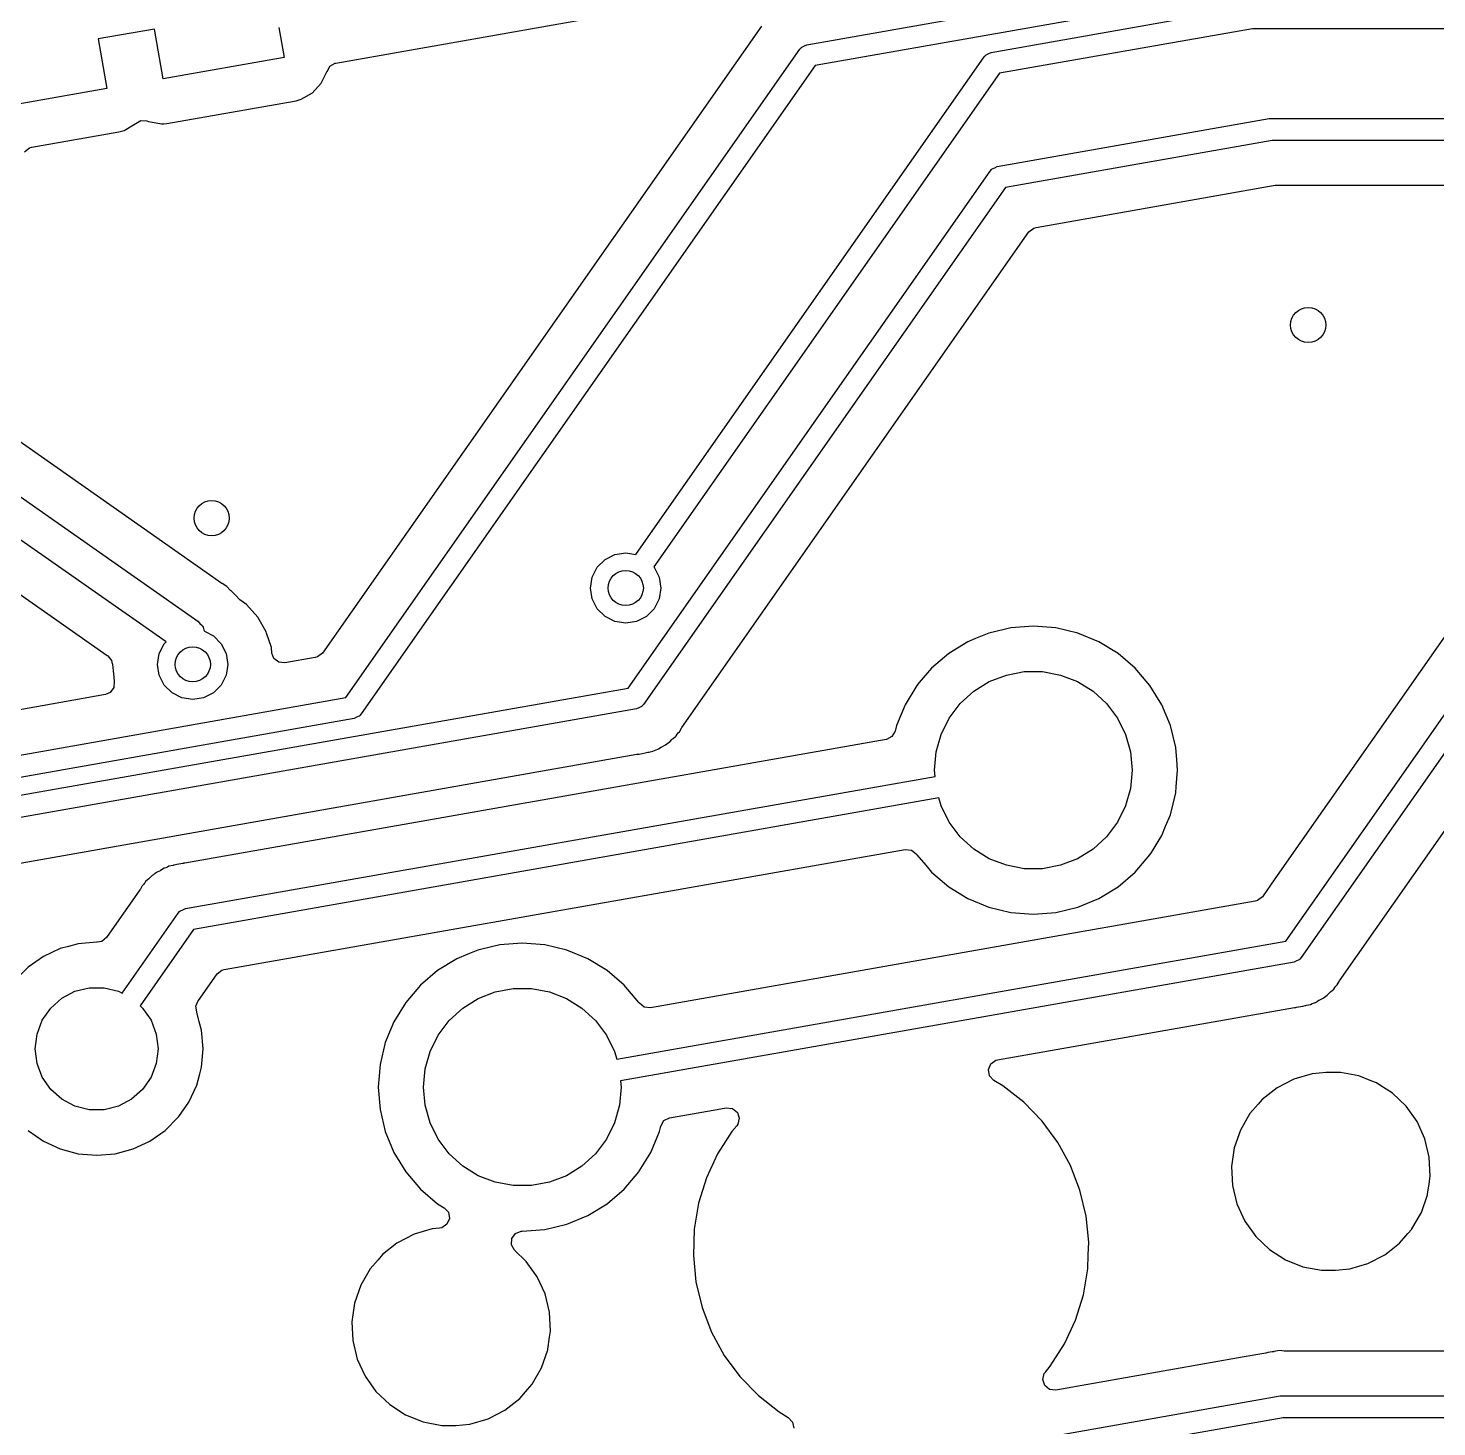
# Model space of a CAD drawing. Extents: x -140 to 29, y -83 to 10.
# Drawn here: x -58.95 to -42.93, y -21.74 to -5.83 of the extents above; entities that cross this region are included whole.
import ezdxf

# ---------------------------------------------------------------- set-up
doc = ezdxf.new("R2010")
doc.units = 0
doc.layers.add('BLACK', color=7, linetype='CONTINUOUS')

msp = doc.modelspace()

# ---------------------------------------------------------------- linework, layer by layer
at = {"layer": 'BLACK', "linetype": 'CONTINUOUS'}
for p, q in [((-50.0919, -6.02272), (-45.0965, -5.1419)), ((-55.4472, -6.22993), (-50.4467, -5.3482)), ((-45.0638, -5.39), (-49.9974, -6.25993)), ((-47.9949, -6.1099), (-45.0571, -5.5919)), ((-57.5112, -5.84398), (-58.1513, -5.95685)), ((-57.4116, -6.40876), (-57.5112, -5.84398)), ((-56.0955, -5.82789), (-56.0359, -6.16618)), ((-50.6079, -5.80937), (-55.6005, -12.9396)), ((-45.0245, -5.84), (-47.9004, -6.34711)), ((-6.98708, -5.84), (-45.0245, -5.84)), ((-58.1513, -5.95685), (-58.0518, -6.52163)), ((-55.3348, -13.4465), (-50.1725, -6.07412)), ((-50.1725, -6.07412), (-50.1573, -6.05784)), ((-50.1573, -6.05784), (-50.155, -6.054)), ((-50.155, -6.054), (-50.1525, -6.05278)), ((-50.1525, -6.05278), (-50.1482, -6.04818)), ((-50.1482, -6.04818), (-50.1196, -6.03645)), ((-50.1196, -6.03645), (-50.0919, -6.02272)), ((-56.0359, -6.16618), (-57.4116, -6.40876)), ((-55.5172, -6.26778), (-55.456, -6.2318)), ((-55.456, -6.2318), (-55.4472, -6.22993)), ((-52.0364, -11.8179), (-48.0755, -6.16131)), ((-48.0755, -6.16131), (-48.0603, -6.14503)), ((-48.0603, -6.14503), (-48.058, -6.14118)), ((-48.058, -6.14118), (-48.0555, -6.13997)), ((-48.0555, -6.13997), (-48.0512, -6.13536)), ((-48.0512, -6.13536), (-48.0226, -6.12364)), ((-48.0226, -6.12364), (-47.9949, -6.1099)), ((-55.615, -6.46084), (-55.5491, -6.33034)), ((-55.5491, -6.33034), (-55.5462, -6.3218)), ((-55.5491, -6.33034), (-55.5491, -6.33034)), ((-55.5491, -6.33034), (-55.5491, -6.33034)), ((-55.5462, -6.3218), (-55.5447, -6.32229)), ((-55.5447, -6.32229), (-55.5172, -6.26778)), ((-49.9974, -6.25993), (-55.1597, -13.6323)), ((-47.9004, -6.34711), (-51.8313, -11.9609)), ((-58.0518, -6.52163), (-59.2534, -6.73352)), ((-55.8411, -6.64158), (-55.7151, -6.56746)), ((-55.7151, -6.56746), (-55.615, -6.46084)), ((-57.3712, -6.91798), (-55.8997, -6.65851)), ((-55.8997, -6.65851), (-55.8411, -6.64158)), ((-57.7239, -6.91739), (-57.667, -6.88394)), ((-57.667, -6.88394), (-57.596, -6.88676)), ((-57.596, -6.88676), (-57.5795, -6.8937)), ((-47.9267, -7.40738), (-44.8332, -6.8619)), ((-44.8332, -6.8619), (-44.8161, -6.86136)), ((-44.8161, -6.86136), (-44.8115, -6.86)), ((-44.8115, -6.86), (-37.0582, -6.86)), ((-58.9063, -7.18866), (-57.9156, -7.01396)), ((-57.9156, -7.01396), (-57.857, -6.99703)), ((-57.857, -6.99703), (-57.731, -6.92292)), ((-57.731, -6.92292), (-57.7282, -6.91993)), ((-57.7282, -6.91993), (-57.7246, -6.91785)), ((-57.7246, -6.91785), (-57.724, -6.91729)), ((-57.724, -6.91729), (-57.7239, -6.91739)), ((-57.5795, -6.8937), (-57.5758, -6.89555)), ((-57.5758, -6.89555), (-57.432, -6.92209)), ((-57.432, -6.92209), (-57.4044, -6.92022)), ((-57.432, -6.92209), (-57.432, -6.92209)), ((-57.432, -6.92209), (-57.432, -6.92209)), ((-57.4044, -6.92022), (-57.3712, -6.91798)), ((-58.9876, -7.24048), (-58.9322, -7.19615)), ((-58.9322, -7.19615), (-58.9063, -7.18866)), ((-44.8005, -7.11), (-47.8323, -7.64459)), ((-37.0582, -7.11), (-44.8005, -7.11)), ((-52.1236, -13.3373), (-48.0074, -7.45878)), ((-48.0074, -7.45878), (-47.9921, -7.44251)), ((-47.9921, -7.44251), (-47.9898, -7.43866)), ((-47.9898, -7.43866), (-47.9874, -7.43744)), ((-47.9874, -7.43744), (-47.9831, -7.43284)), ((-47.9831, -7.43284), (-47.9544, -7.42111)), ((-47.9544, -7.42111), (-47.9267, -7.40738)), ((-47.8323, -7.64459), (-51.9485, -13.5231)), ((-47.4852, -8.09973), (-44.7669, -7.62041)), ((-44.7669, -7.62041), (-44.745, -7.6185)), ((-44.745, -7.6185), (-37.5035, -7.6185)), ((-51.5131, -13.7878), (-47.5665, -8.15154)), ((-47.5665, -8.15154), (-47.5111, -8.10721)), ((-47.5111, -8.10721), (-47.4852, -8.09973)), ((-63.0056, -8.38525), (-57.018, -12.5778)), ((-56.7454, -12.1479), (-61.7587, -8.63758)), ((-57.3791, -12.8133), (-63.1672, -8.76043)), ((-60.6673, -11.1316), (-58.0483, -12.9655)), ((-52.3862, -11.8762), (-52.2747, -11.8193)), ((-52.2747, -11.8193), (-52.1511, -11.7998)), ((-52.1511, -11.7998), (-52.0364, -11.8179)), ((-42.1414, -11.755), (-44.7682, -15.5064)), ((-52.5315, -12.0762), (-52.4747, -11.9646)), ((-52.4747, -11.9646), (-52.3862, -11.8762)), ((-51.8313, -11.9609), (-51.8275, -11.9646)), ((-51.8275, -11.9646), (-51.7707, -12.0762)), ((-44.6452, -16.2174), (-41.6875, -11.9933)), ((-56.7422, -12.15), (-56.7454, -12.1479)), ((-56.6888, -12.1828), (-56.7422, -12.15)), ((-52.5511, -12.1998), (-52.5315, -12.0762)), ((-51.7707, -12.0762), (-51.7511, -12.1998)), ((-56.6447, -12.2275), (-56.6888, -12.1828)), ((-56.642, -12.2301), (-56.6447, -12.2275)), ((-56.5953, -12.272), (-56.642, -12.2301)), ((-56.5896, -12.2804), (-56.5953, -12.272)), ((-56.5953, -12.272), (-56.5953, -12.272)), ((-56.5751, -12.298), (-56.5896, -12.2804)), ((-56.5679, -12.3053), (-56.5751, -12.298)), ((-56.5644, -12.3098), (-56.5679, -12.3053)), ((-56.5388, -12.3347), (-56.5644, -12.3098)), ((-56.4639, -12.3891), (-56.5388, -12.3347)), ((-52.5315, -12.3234), (-52.5511, -12.1998)), ((-52.4747, -12.4349), (-52.5315, -12.3234)), ((-51.7707, -12.3234), (-51.8275, -12.4349)), ((-51.7511, -12.1998), (-51.7707, -12.3234)), ((-41.52, -12.19), (-44.4701, -16.4032)), ((-56.3361, -12.5311), (-56.4639, -12.3891)), ((-56.4639, -12.3891), (-56.4639, -12.3891)), ((-52.3862, -12.5234), (-52.4747, -12.4349)), ((-51.8275, -12.4349), (-51.916, -12.5234)), ((-57.018, -12.5778), (-56.9955, -12.6027)), ((-56.9955, -12.6027), (-56.9703, -12.6249)), ((-56.9703, -12.6249), (-56.9659, -12.6354)), ((-56.9659, -12.6354), (-56.9583, -12.6438)), ((-56.9583, -12.6438), (-56.9488, -12.676)), ((-56.2406, -12.6964), (-56.3361, -12.5311)), ((-56.3361, -12.5311), (-56.3361, -12.5311)), ((-52.2747, -12.5802), (-52.3862, -12.5234)), ((-52.1511, -12.5998), (-52.2747, -12.5802)), ((-52.0275, -12.5802), (-52.1511, -12.5998)), ((-51.916, -12.5234), (-52.0275, -12.5802)), ((-47.7713, -12.6528), (-47.8484, -12.6713)), ((-47.515, -12.6326), (-47.7713, -12.6528)), ((-47.2587, -12.6528), (-47.515, -12.6326)), ((-47.0087, -12.7128), (-47.2587, -12.6528)), ((-57.3988, -12.8329), (-57.3791, -12.8133)), ((-56.9488, -12.676), (-56.9418, -12.6925)), ((-56.9418, -12.6925), (-56.84, -12.7444)), ((-56.84, -12.7444), (-56.7515, -12.8329)), ((-56.2353, -12.7128), (-56.2406, -12.6964)), ((-56.2406, -12.6964), (-56.2406, -12.6964)), ((-56.1816, -12.8781), (-56.2353, -12.7128)), ((-48.2589, -12.8112), (-48.4781, -12.9456)), ((-48.1725, -12.7754), (-48.2589, -12.8112)), ((-48.0214, -12.7128), (-48.1725, -12.7754)), ((-47.8484, -12.6713), (-48.0214, -12.7128)), ((-46.7711, -12.8112), (-47.0087, -12.7128)), ((-46.5519, -12.9456), (-46.7711, -12.8112)), ((-44.0348, -16.668), (-41.2929, -12.7522)), ((-58.0483, -12.9655), (-58.0424, -12.9696)), ((-58.0424, -12.9696), (-57.9981, -13.0251)), ((-57.4752, -13.068), (-57.4556, -12.9444)), ((-57.4556, -12.9444), (-57.3988, -12.8329)), ((-56.7515, -12.8329), (-56.6947, -12.9444)), ((-56.6947, -12.9444), (-56.6752, -13.068)), ((-56.1749, -12.9415), (-56.1816, -12.8781)), ((-56.1534, -12.9997), (-56.1749, -12.9415)), ((-55.6005, -12.9396), (-55.656, -12.9839)), ((-48.4781, -12.9456), (-48.6736, -13.1125)), ((-48.4781, -12.9456), (-48.4781, -12.9456)), ((-48.4781, -12.9456), (-48.4781, -12.9456)), ((-46.3564, -13.1125), (-46.5519, -12.9456)), ((-46.5519, -12.9456), (-46.5519, -12.9456)), ((-57.9981, -13.0251), (-57.9909, -13.0616)), ((-57.9909, -13.0616), (-57.9893, -13.0614)), ((-57.9893, -13.0614), (-57.9887, -13.068)), ((-57.9887, -13.068), (-57.9887, -13.068)), ((-57.9887, -13.068), (-57.9775, -13.1745)), ((-57.4556, -13.1916), (-57.4752, -13.068)), ((-56.6752, -13.068), (-56.6947, -13.1916)), ((-56.0983, -13.0445), (-56.1534, -12.9997)), ((-56.0278, -13.0524), (-56.0983, -13.0445)), ((-55.6819, -12.9914), (-56.0278, -13.0524)), ((-55.656, -12.9839), (-55.6819, -12.9914)), ((-48.6736, -13.1125), (-48.813, -13.2757)), ((-46.1894, -13.3081), (-46.3564, -13.1125)), ((-57.9775, -13.1745), (-57.9687, -13.2579)), ((-57.968, -13.2645), (-57.9732, -13.3328)), ((-57.9687, -13.2579), (-57.9678, -13.2621)), ((-57.9678, -13.2621), (-57.968, -13.2645)), ((-57.968, -13.2645), (-57.968, -13.2645)), ((-57.3988, -13.3031), (-57.4556, -13.1916)), ((-56.6947, -13.1916), (-56.7515, -13.3031)), ((-48.813, -13.2757), (-48.8406, -13.3081)), ((-48.193, -13.3734), (-48.0165, -13.2641)), ((-48.0165, -13.2641), (-47.8229, -13.1891)), ((-47.8229, -13.1891), (-47.6188, -13.151)), ((-47.6188, -13.151), (-47.4112, -13.151)), ((-47.4112, -13.151), (-47.2071, -13.1891)), ((-47.2071, -13.1891), (-47.0136, -13.2641)), ((-47.0136, -13.2641), (-46.837, -13.3734)), ((-108.558, -22.8312), (-55.3348, -13.4465)), ((-108.296, -23.242), (-52.1236, -13.3373)), ((-58.0692, -13.4123), (-92.5641, -19.4947)), ((-58.016, -13.3895), (-58.0692, -13.4123)), ((-57.9732, -13.3328), (-58.016, -13.3895)), ((-57.3103, -13.3916), (-57.3988, -13.3031)), ((-57.1988, -13.4484), (-57.3103, -13.3916)), ((-57.0752, -13.468), (-57.1988, -13.4484)), ((-56.9515, -13.4484), (-57.0752, -13.468)), ((-56.84, -13.3916), (-56.9515, -13.4484)), ((-56.7515, -13.3031), (-56.84, -13.3916)), ((-48.8406, -13.3081), (-48.975, -13.5273)), ((-48.3464, -13.5133), (-48.193, -13.3734)), ((-46.837, -13.3734), (-46.6836, -13.5133)), ((-46.0551, -13.5273), (-46.1894, -13.3081)), ((-46.1894, -13.3081), (-46.1894, -13.3081)), ((-52.0292, -13.5745), (-108.202, -23.4792)), ((-52.0015, -13.5607), (-52.0292, -13.5745)), ((-51.9728, -13.549), (-52.0015, -13.5607)), ((-51.9685, -13.5444), (-51.9728, -13.549)), ((-51.9661, -13.5432), (-51.9685, -13.5444)), ((-51.9638, -13.5393), (-51.9661, -13.5432)), ((-51.9485, -13.5231), (-51.9638, -13.5393)), ((-48.975, -13.5273), (-49.0734, -13.7648)), ((-48.4715, -13.6789), (-48.3464, -13.5133)), ((-46.6836, -13.5133), (-46.5585, -13.6789)), ((-45.9567, -13.7648), (-46.0551, -13.5273)), ((-55.2404, -13.6837), (-108.464, -23.0684)), ((-55.2126, -13.67), (-55.2404, -13.6837)), ((-55.184, -13.6583), (-55.2126, -13.67)), ((-55.1797, -13.6537), (-55.184, -13.6583)), ((-55.1773, -13.6525), (-55.1797, -13.6537)), ((-55.1749, -13.6486), (-55.1773, -13.6525)), ((-55.1597, -13.6323), (-55.1749, -13.6486)), ((-49.0734, -13.7648), (-49.0886, -13.8285)), ((-48.564, -13.8648), (-48.4715, -13.6789)), ((-46.5585, -13.6789), (-46.466, -13.8648)), ((-45.8966, -14.0149), (-45.9567, -13.7648)), ((-49.1893, -13.9231), (-57.1655, -15.3295)), ((-51.6508, -13.949), (-51.6258, -13.9231)), ((-51.6258, -13.9231), (-51.618, -13.9151)), ((-51.618, -13.9151), (-51.6137, -13.911)), ((-51.6137, -13.911), (-51.5824, -13.8842)), ((-51.5824, -13.8842), (-51.5779, -13.8803)), ((-51.5779, -13.8803), (-51.5777, -13.8801)), ((-51.5777, -13.8801), (-51.5662, -13.8637)), ((-51.5662, -13.8637), (-51.5536, -13.8484)), ((-51.5536, -13.8484), (-51.5396, -13.8339)), ((-51.5396, -13.8339), (-51.5163, -13.7928)), ((-51.5396, -13.8339), (-51.5396, -13.8339)), ((-51.5163, -13.7928), (-51.5131, -13.7878)), ((-49.187, -13.9227), (-49.1893, -13.9231)), ((-49.124, -13.89), (-49.187, -13.9227)), ((-49.0886, -13.8285), (-49.124, -13.89)), ((-48.6209, -14.0645), (-48.564, -13.8648)), ((-46.466, -13.8648), (-46.4092, -14.0645)), ((-64.9162, -16.3631), (-52.0234, -14.0898)), ((-52.0234, -14.0898), (-52.0076, -14.0888)), ((-52.0076, -14.0885), (-51.9997, -14.0878)), ((-52.0076, -14.0888), (-52.0076, -14.0885)), ((-51.9997, -14.0879), (-51.9311, -14.0735)), ((-51.9997, -14.0878), (-51.9997, -14.0879)), ((-51.9311, -14.0735), (-51.9016, -14.0683)), ((-51.9016, -14.0683), (-51.8949, -14.0663)), ((-51.8949, -14.0663), (-51.8892, -14.0648)), ((-51.8892, -14.0648), (-51.843, -14.0551)), ((-51.843, -14.0551), (-51.8248, -14.0462)), ((-51.8248, -14.0462), (-51.8065, -14.0389)), ((-51.8065, -14.0389), (-51.7871, -14.0329)), ((-51.7871, -14.0329), (-51.7798, -14.0284)), ((-51.7798, -14.0284), (-51.7469, -14.0081)), ((-51.7469, -14.0081), (-51.7417, -14.0053)), ((-51.7417, -14.0053), (-51.6994, -13.9845)), ((-51.6994, -13.9845), (-51.684, -13.9713)), ((-51.684, -13.9713), (-51.668, -13.9596)), ((-51.668, -13.9596), (-51.6508, -13.949)), ((-48.64, -14.2712), (-48.6209, -14.0645)), ((-46.4092, -14.0645), (-46.39, -14.2712)), ((-45.8857, -14.1538), (-45.8966, -14.0149)), ((-45.8765, -14.2712), (-45.8857, -14.1538)), ((-57.1598, -15.8449), (-48.6335, -14.3415)), ((-48.6335, -14.3415), (-48.64, -14.2712)), ((-46.39, -14.2712), (-46.4092, -14.4779)), ((-45.8914, -14.4612), (-45.8765, -14.2712)), ((-46.4092, -14.4779), (-46.466, -14.6776)), ((-45.9567, -14.7775), (-45.8966, -14.5275)), ((-45.8966, -14.5275), (-45.8914, -14.4612)), ((-48.5896, -14.5876), (-57.0654, -16.0821)), ((-48.564, -14.6776), (-48.5896, -14.5876)), ((-48.4715, -14.8634), (-48.564, -14.6776)), ((-46.466, -14.6776), (-46.5585, -14.8634)), ((-48.3464, -15.0291), (-48.4715, -14.8634)), ((-46.5585, -14.8634), (-46.6836, -15.0291)), ((-46.0114, -14.9096), (-45.9567, -14.7775)), ((-48.193, -15.1689), (-48.3464, -15.0291)), ((-46.6836, -15.0291), (-46.837, -15.1689)), ((-46.1723, -15.2064), (-46.0551, -15.0151)), ((-46.0551, -15.0151), (-46.0114, -14.9096)), ((-56.7182, -16.5372), (-48.9727, -15.1715)), ((-48.9727, -15.1715), (-48.9022, -15.1794)), ((-48.9022, -15.1794), (-48.8471, -15.2241)), ((-48.0165, -15.2782), (-48.193, -15.1689)), ((-46.837, -15.1689), (-47.0136, -15.2782)), ((-46.1894, -15.2343), (-46.1723, -15.2064)), ((-57.3641, -15.3732), (-57.3825, -15.3805)), ((-57.346, -15.3642), (-57.3641, -15.3732)), ((-57.3459, -15.3642), (-57.346, -15.3642)), ((-57.2998, -15.3546), (-57.3459, -15.3642)), ((-57.294, -15.3531), (-57.2998, -15.3546)), ((-57.2873, -15.351), (-57.294, -15.3531)), ((-57.2578, -15.3458), (-57.2873, -15.351)), ((-57.1893, -15.3315), (-57.2578, -15.3458)), ((-57.1814, -15.3309), (-57.1893, -15.3315)), ((-57.1655, -15.3295), (-57.1814, -15.3306)), ((-57.1814, -15.3306), (-57.1814, -15.3309)), ((-48.8471, -15.2241), (-48.8434, -15.2297)), ((-48.8434, -15.2297), (-48.8406, -15.2343)), ((-48.8406, -15.2343), (-48.8406, -15.2343)), ((-48.8406, -15.2343), (-48.8406, -15.2343)), ((-48.8406, -15.2343), (-48.7392, -15.3531)), ((-48.7392, -15.3531), (-48.6736, -15.4298)), ((-47.8229, -15.3532), (-48.0165, -15.2782)), ((-47.6188, -15.3914), (-47.8229, -15.3532)), ((-47.2071, -15.3532), (-47.4112, -15.3914)), ((-47.0136, -15.2782), (-47.2071, -15.3532)), ((-46.3564, -15.4298), (-46.1894, -15.2343)), ((-46.1894, -15.2343), (-46.1894, -15.2343)), ((-57.6111, -15.5391), (-57.6166, -15.5469)), ((-57.5753, -15.5084), (-57.6111, -15.5391)), ((-57.5709, -15.5043), (-57.5753, -15.5084)), ((-57.5382, -15.4704), (-57.5709, -15.5043)), ((-57.5209, -15.4597), (-57.5382, -15.4703)), ((-57.5382, -15.4703), (-57.5382, -15.4704)), ((-57.5049, -15.4481), (-57.5209, -15.4597)), ((-57.5032, -15.4466), (-57.5049, -15.4481)), ((-57.4896, -15.4349), (-57.5032, -15.4466)), ((-57.4792, -15.4298), (-57.4896, -15.4349)), ((-57.4472, -15.4141), (-57.4792, -15.4298)), ((-57.442, -15.4112), (-57.4472, -15.4141)), ((-57.4018, -15.3865), (-57.442, -15.4112)), ((-57.3825, -15.3805), (-57.4018, -15.3865)), ((-57.4018, -15.3865), (-57.4018, -15.3865)), ((-57.4018, -15.3865), (-57.4018, -15.3865)), ((-57.4018, -15.3865), (-57.4018, -15.3865)), ((-48.6736, -15.4298), (-48.4781, -15.5968)), ((-47.4112, -15.3914), (-47.6188, -15.3914)), ((-46.5519, -15.5968), (-46.3564, -15.4298)), ((-44.7682, -15.5064), (-44.911, -15.7105)), ((-57.6758, -15.6315), (-58.0558, -16.1742)), ((-57.6727, -15.6265), (-57.6758, -15.6315)), ((-57.6713, -15.6241), (-57.6727, -15.6265)), ((-57.6494, -15.5855), (-57.6713, -15.6241)), ((-57.6353, -15.5709), (-57.6494, -15.5855)), ((-57.6227, -15.5557), (-57.6353, -15.5709)), ((-57.6166, -15.5469), (-57.6227, -15.5557)), ((-48.4781, -15.5968), (-48.2589, -15.7311)), ((-46.7711, -15.7311), (-46.5519, -15.5968)), ((-46.5519, -15.5968), (-46.5519, -15.5968)), ((-57.2161, -15.8703), (-57.1875, -15.8586)), ((-57.1875, -15.8586), (-57.1598, -15.8449)), ((-44.9924, -15.7623), (-51.8698, -16.9749)), ((-48.2589, -15.7311), (-48.0214, -15.8295)), ((-48.0214, -15.8295), (-47.7713, -15.8896)), ((-47.2587, -15.8896), (-47.0087, -15.8295)), ((-47.0087, -15.8295), (-46.7711, -15.7311)), ((-44.9665, -15.7548), (-44.9924, -15.7623)), ((-44.911, -15.7105), (-44.9665, -15.7548)), ((-57.8788, -16.808), (-57.2405, -15.8963)), ((-57.2405, -15.8963), (-57.2252, -15.88)), ((-57.2252, -15.88), (-57.2229, -15.8762)), ((-57.2229, -15.8762), (-57.2204, -15.8749)), ((-57.2204, -15.8749), (-57.2161, -15.8703)), ((-47.7713, -15.8896), (-47.515, -15.9097)), ((-47.515, -15.9097), (-47.2587, -15.8896)), ((-58.0558, -16.1742), (-58.1113, -16.2185)), ((-57.0654, -16.0821), (-57.6737, -16.9509)), ((-58.5826, -16.3007), (-58.774, -16.3899)), ((-58.488, -16.2753), (-58.5826, -16.3007)), ((-58.5826, -16.3007), (-58.5826, -16.3007)), ((-58.3786, -16.246), (-58.488, -16.2753)), ((-58.1682, -16.2276), (-58.3786, -16.246)), ((-58.1627, -16.2276), (-58.1682, -16.2276)), ((-58.1682, -16.2276), (-58.1682, -16.2276)), ((-58.1682, -16.2276), (-58.1682, -16.2276)), ((-58.1113, -16.2185), (-58.1627, -16.2264)), ((-58.1627, -16.2264), (-58.1627, -16.2276)), ((-53.8338, -16.3169), (-53.9455, -16.3631)), ((-53.6628, -16.2758), (-53.8338, -16.3169)), ((-53.5838, -16.2569), (-53.6628, -16.2758)), ((-53.3275, -16.2367), (-53.5838, -16.2569)), ((-53.0712, -16.2569), (-53.3275, -16.2367)), ((-53.3275, -16.2367), (-53.3275, -16.2367)), ((-52.8211, -16.3169), (-53.0712, -16.2569)), ((-52.5836, -16.4153), (-52.8211, -16.3169)), ((-52.2528, -17.5588), (-44.6452, -16.2174)), ((-58.774, -16.3899), (-58.947, -16.5111)), ((-54.0714, -16.4153), (-54.2906, -16.5496)), ((-53.9455, -16.3631), (-54.0714, -16.4153)), ((-52.3644, -16.5496), (-52.5836, -16.4153)), ((-44.5508, -16.4546), (-52.209, -17.805)), ((-44.5231, -16.4409), (-44.5508, -16.4546)), ((-44.4945, -16.4292), (-44.5231, -16.4409)), ((-44.4902, -16.4246), (-44.4945, -16.4292)), ((-44.4877, -16.4233), (-44.4902, -16.4246)), ((-44.4854, -16.4195), (-44.4877, -16.4233)), ((-44.4701, -16.4032), (-44.4854, -16.4195)), ((-58.947, -16.5111), (-59.0964, -16.6604)), ((-58.947, -16.5111), (-58.947, -16.5111)), ((-57.018, -16.9009), (-56.7996, -16.589)), ((-56.7996, -16.589), (-56.7441, -16.5447)), ((-56.7441, -16.5447), (-56.7182, -16.5372)), ((-54.2906, -16.5496), (-54.4861, -16.7166)), ((-54.2906, -16.5496), (-54.2906, -16.5496)), ((-54.2906, -16.5496), (-54.2906, -16.5496)), ((-52.1688, -16.7166), (-52.3644, -16.5496)), ((-52.3644, -16.5496), (-52.3644, -16.5496)), ((-58.565, -16.8644), (-58.4159, -16.7861)), ((-58.4159, -16.7861), (-58.2524, -16.7458)), ((-58.2524, -16.7458), (-58.084, -16.7458)), ((-58.084, -16.7458), (-57.9205, -16.7861)), ((-57.9205, -16.7861), (-57.8788, -16.808)), ((-54.4861, -16.7166), (-54.6531, -16.9121)), ((-53.8289, -16.8682), (-53.6353, -16.7932)), ((-53.6353, -16.7932), (-53.4313, -16.7551)), ((-53.4313, -16.7551), (-53.2237, -16.7551)), ((-53.2237, -16.7551), (-53.0196, -16.7932)), ((-53.0196, -16.7932), (-52.826, -16.8682)), ((-52.0019, -16.9121), (-52.1688, -16.7166)), ((-44.1724, -16.8292), (-44.1396, -16.7952)), ((-44.1396, -16.7952), (-44.1353, -16.7911)), ((-44.1353, -16.7911), (-44.0995, -16.7604)), ((-44.0995, -16.7604), (-44.0879, -16.7439)), ((-44.0879, -16.7439), (-44.0753, -16.7286)), ((-44.0753, -16.7286), (-44.0612, -16.714)), ((-44.0612, -16.714), (-44.0379, -16.673)), ((-44.0612, -16.714), (-44.0612, -16.714)), ((-44.0379, -16.673), (-44.0348, -16.668)), ((-58.7867, -17.1146), (-58.6911, -16.976)), ((-58.6911, -16.976), (-58.565, -16.8644)), ((-57.6737, -16.9509), (-57.6454, -16.976)), ((-57.6454, -16.976), (-57.5497, -17.1146)), ((-57.0396, -16.9562), (-57.018, -16.9009)), ((-57.0301, -17.0191), (-57.0396, -16.9562)), ((-54.6531, -16.9121), (-54.7874, -17.1314)), ((-54.6531, -16.9121), (-54.6531, -16.9121)), ((-54.1589, -17.1174), (-54.0054, -16.9775)), ((-54.0054, -16.9775), (-53.8289, -16.8682)), ((-52.826, -16.8682), (-52.6495, -16.9775)), ((-52.6495, -16.9775), (-52.4961, -17.1174)), ((-52.0019, -16.9122), (-52.0019, -16.9121)), ((-51.9991, -16.9167), (-52.0019, -16.9122)), ((-51.9954, -16.9223), (-51.9991, -16.9167)), ((-51.9403, -16.9671), (-51.9954, -16.9223)), ((-51.8698, -16.9749), (-51.9403, -16.9671)), ((-47.9241, -17.5658), (-44.5451, -16.97)), ((-44.5451, -16.97), (-44.5292, -16.9689)), ((-44.5292, -16.9686), (-44.5213, -16.968)), ((-44.5292, -16.9689), (-44.5292, -16.9686)), ((-44.5213, -16.968), (-44.4527, -16.9537)), ((-44.5213, -16.968), (-44.5213, -16.968)), ((-44.4527, -16.9537), (-44.4233, -16.9485)), ((-44.4233, -16.9485), (-44.4166, -16.9464)), ((-44.4166, -16.9464), (-44.4108, -16.9449)), ((-44.4108, -16.9449), (-44.3646, -16.9353)), ((-44.3646, -16.9353), (-44.3465, -16.9263)), ((-44.3465, -16.9263), (-44.3281, -16.919)), ((-44.3281, -16.919), (-44.3088, -16.913)), ((-44.3088, -16.913), (-44.2827, -16.897)), ((-44.2827, -16.897), (-44.2686, -16.8883)), ((-44.2686, -16.8883), (-44.2634, -16.8854)), ((-44.2634, -16.8854), (-44.221, -16.8646)), ((-44.221, -16.8646), (-44.2156, -16.8599)), ((-44.2156, -16.8599), (-44.2056, -16.8514)), ((-44.2056, -16.8514), (-44.1897, -16.8398)), ((-44.1897, -16.8398), (-44.1724, -16.8292)), ((-58.8464, -17.2721), (-58.7867, -17.1146)), ((-57.5497, -17.1146), (-57.49, -17.2721)), ((-57.0316, -17.0197), (-57.0301, -17.0191)), ((-57.0297, -17.0248), (-57.0316, -17.0197)), ((-57.0011, -17.1314), (-57.0297, -17.0248)), ((-56.975, -17.2288), (-57.0011, -17.1314)), ((-54.7874, -17.1314), (-54.8858, -17.3689)), ((-54.284, -17.283), (-54.1589, -17.1174)), ((-52.4961, -17.1174), (-52.371, -17.283)), ((-58.8667, -17.4392), (-58.8464, -17.2721)), ((-57.49, -17.2721), (-57.4697, -17.4392)), ((-56.9566, -17.4392), (-56.975, -17.2288)), ((-54.3765, -17.4689), (-54.284, -17.283)), ((-52.371, -17.283), (-52.2784, -17.4689)), ((-58.8464, -17.6064), (-58.8667, -17.4392)), ((-57.4697, -17.4392), (-57.49, -17.6064)), ((-56.975, -17.6496), (-56.9566, -17.4392)), ((-54.8858, -17.3689), (-54.9459, -17.6189)), ((-58.7867, -17.7638), (-58.8464, -17.6064)), ((-57.49, -17.6064), (-57.5497, -17.7638)), ((-54.9459, -17.6189), (-54.966, -17.8753)), ((-54.4333, -17.6685), (-54.3765, -17.4689)), ((-52.2784, -17.4689), (-52.2528, -17.5588)), ((-48.0275, -17.6765), (-48.0004, -17.6109)), ((-48.0004, -17.6109), (-47.9421, -17.5703)), ((-47.9421, -17.5703), (-47.9241, -17.5658)), ((-58.6911, -17.9024), (-58.7867, -17.7638)), ((-57.5497, -17.7638), (-57.6454, -17.9024)), ((-57.0297, -17.8536), (-56.9946, -17.7227)), ((-56.9946, -17.7227), (-56.975, -17.6496)), ((-54.4525, -17.8753), (-54.4333, -17.6685)), ((-48.0148, -17.7463), (-48.0275, -17.6765)), ((-47.9664, -17.7983), (-48.0148, -17.7463)), ((-44.3454, -17.7228), (-44.5517, -17.7833)), ((-44.1851, -17.7074), (-44.3454, -17.7227)), ((-44.3454, -17.7227), (-44.3454, -17.7227)), ((-44.3454, -17.7227), (-44.3454, -17.7227)), ((-44.3454, -17.7227), (-44.3454, -17.7227)), ((-44.3454, -17.7227), (-44.3454, -17.7228)), ((-44.024, -17.7074), (-44.1851, -17.7074)), ((-44.1851, -17.7074), (-44.1851, -17.7074)), ((-43.8129, -17.7481), (-44.024, -17.7074)), ((-44.024, -17.7074), (-44.024, -17.7074)), ((-43.6675, -17.8063), (-43.8129, -17.7481)), ((-58.565, -18.0141), (-58.6911, -17.9024)), ((-57.6454, -17.9024), (-57.7714, -18.0141)), ((-57.1189, -18.045), (-57.0297, -17.8536)), ((-57.0297, -17.8536), (-57.0297, -17.8536)), ((-54.966, -17.8753), (-54.9459, -18.1316)), ((-54.4333, -18.082), (-54.4525, -17.8753)), ((-52.2025, -17.8753), (-52.2216, -18.082)), ((-52.209, -17.805), (-52.2025, -17.8753)), ((-47.8612, -17.8605), (-47.9664, -17.7983)), ((-47.8612, -17.8606), (-47.8612, -17.8605)), ((-47.6254, -18.0468), (-47.8612, -17.8606)), ((-44.7427, -17.8818), (-44.9117, -18.0147)), ((-44.5517, -17.7833), (-44.7427, -17.8818)), ((-44.7427, -17.8818), (-44.7427, -17.8818)), ((-43.6134, -17.828), (-43.6675, -17.8063)), ((-43.5735, -17.8536), (-43.6134, -17.828)), ((-43.4326, -17.9442), (-43.5735, -17.8536)), ((-58.4159, -18.0923), (-58.565, -18.0141)), ((-58.2524, -18.1326), (-58.4159, -18.0923)), ((-57.9205, -18.0923), (-58.084, -18.1326)), ((-57.7714, -18.0141), (-57.9205, -18.0923)), ((-57.2338, -18.2091), (-57.1189, -18.045)), ((-54.3765, -18.2817), (-54.4333, -18.082)), ((-52.2216, -18.082), (-52.2784, -18.2817)), ((-47.4165, -18.2628), (-47.6254, -18.0468)), ((-47.6254, -18.0468), (-47.6254, -18.0468)), ((-44.96, -18.0704), (-45.0524, -18.1771)), ((-44.9117, -18.0147), (-44.96, -18.0704)), ((-44.9117, -18.0147), (-44.9117, -18.0147)), ((-44.9117, -18.0147), (-44.9117, -18.0147)), ((-43.277, -18.0925), (-43.4326, -17.9442)), ((-43.1523, -18.2676), (-43.277, -18.0925)), ((-43.277, -18.0925), (-43.277, -18.0925)), ((-58.084, -18.1326), (-58.2524, -18.1326)), ((-57.3894, -18.3674), (-57.2401, -18.218)), ((-57.2401, -18.218), (-57.2338, -18.2091)), ((-54.9459, -18.1316), (-54.8858, -18.3816)), ((-51.7538, -18.318), (-51.7185, -18.2564)), ((-51.7185, -18.2564), (-51.6555, -18.2237)), ((-51.6555, -18.2237), (-51.6532, -18.2233)), ((-51.6532, -18.2233), (-51.0705, -18.1206)), ((-51.0705, -18.1206), (-51.0077, -18.1095)), ((-51.0077, -18.1095), (-50.9371, -18.1174)), ((-50.9371, -18.1174), (-50.882, -18.1621)), ((-50.882, -18.1621), (-50.8599, -18.2296)), ((-50.8599, -18.2296), (-50.8777, -18.2983)), ((-47.2383, -18.5047), (-47.4165, -18.2628)), ((-45.0524, -18.1771), (-45.1599, -18.3633)), ((-58.9474, -18.3671), (-58.947, -18.3674)), ((-58.947, -18.3674), (-58.947, -18.3674)), ((-58.947, -18.3674), (-58.774, -18.4885)), ((-57.5624, -18.4885), (-57.3894, -18.3674)), ((-54.8858, -18.3816), (-54.7874, -18.6191)), ((-54.284, -18.4675), (-54.3765, -18.2817)), ((-52.2784, -18.2817), (-52.371, -18.4675)), ((-51.8675, -18.6191), (-51.7691, -18.3816)), ((-51.7691, -18.3816), (-51.7538, -18.318)), ((-51.7691, -18.3816), (-51.7691, -18.3816)), ((-51.7691, -18.3816), (-51.7691, -18.3816)), ((-50.9452, -18.3808), (-51.1069, -18.634)), ((-50.8896, -18.3149), (-50.9452, -18.3808)), ((-50.9452, -18.3808), (-50.9452, -18.3808)), ((-50.8777, -18.2983), (-50.8896, -18.3149)), ((-45.1599, -18.3633), (-45.2302, -18.5664)), ((-43.063, -18.4631), (-43.1523, -18.2676)), ((-58.774, -18.4885), (-58.5826, -18.5778)), ((-58.5826, -18.5778), (-58.3786, -18.6324)), ((-57.9578, -18.6324), (-57.7538, -18.5778)), ((-57.7538, -18.5778), (-57.5624, -18.4885)), ((-54.1589, -18.6332), (-54.284, -18.4675)), ((-52.371, -18.4675), (-52.4961, -18.6332)), ((-47.0939, -18.7682), (-47.2383, -18.5047)), ((-45.2302, -18.5664), (-45.2608, -18.7791)), ((-43.0124, -18.672), (-43.063, -18.4631)), ((-58.3786, -18.6324), (-58.1682, -18.6508)), ((-58.1682, -18.6508), (-57.9578, -18.6324)), ((-54.7874, -18.6191), (-54.6531, -18.8384)), ((-54.0054, -18.773), (-54.1589, -18.6332)), ((-52.4961, -18.6332), (-52.6495, -18.773)), ((-51.9977, -18.8315), (-51.8675, -18.6191)), ((-51.1069, -18.634), (-51.2334, -18.9066)), ((-43.0021, -18.8867), (-43.0124, -18.672)), ((-43.0124, -18.672), (-43.0124, -18.672)), ((-54.6531, -18.8384), (-54.4861, -19.0339)), ((-53.8289, -18.8823), (-54.0054, -18.773)), ((-53.6353, -18.9573), (-53.8289, -18.8823)), ((-52.826, -18.8823), (-53.0196, -18.9573)), ((-52.6495, -18.773), (-52.826, -18.8823)), ((-52.1688, -19.0339), (-52.0019, -18.8384)), ((-52.0019, -18.8384), (-51.9977, -18.8315)), ((-52.0019, -18.8384), (-52.0019, -18.8384)), ((-47.0897, -18.7791), (-47.0939, -18.7682)), ((-46.9859, -19.0486), (-47.0897, -18.7791)), ((-45.2608, -18.7791), (-45.2506, -18.9938)), ((-43.0148, -18.9748), (-43.0021, -18.8867)), ((-54.4861, -19.0339), (-54.2906, -19.2009)), ((-53.4313, -18.9955), (-53.6353, -18.9573)), ((-53.2237, -18.9955), (-53.4313, -18.9955)), ((-53.0196, -18.9573), (-53.2237, -18.9955)), ((-52.3605, -19.1976), (-52.1688, -19.0339)), ((-51.2334, -18.9066), (-51.3224, -19.1936)), ((-51.2334, -18.9066), (-51.2334, -18.9066)), ((-51.2334, -18.9066), (-51.2334, -18.9066)), ((-46.9162, -19.3409), (-46.9859, -19.0486)), ((-45.2506, -18.9938), (-45.1999, -19.2027)), ((-43.0317, -19.0926), (-43.0148, -18.9748)), ((-54.2906, -19.2009), (-54.2163, -19.2464)), ((-52.5836, -19.3352), (-52.3644, -19.2009)), ((-52.3644, -19.2009), (-52.3605, -19.1976)), ((-51.3224, -19.1936), (-51.3724, -19.4899)), ((-45.1999, -19.2027), (-45.1106, -19.3982)), ((-43.103, -19.3026), (-43.0327, -19.0995)), ((-43.0327, -19.0995), (-43.0317, -19.0926)), ((-54.2163, -19.2464), (-54.1686, -19.2991)), ((-54.157, -19.3691), (-54.1851, -19.4343)), ((-54.1686, -19.2991), (-54.157, -19.3691)), ((-52.8211, -19.4336), (-52.5836, -19.3352)), ((-46.8861, -19.6399), (-46.9162, -19.3409)), ((-43.2095, -19.487), (-43.103, -19.3026)), ((-43.103, -19.3026), (-43.103, -19.3026)), ((-54.3511, -19.487), (-54.5573, -19.5476)), ((-54.2701, -19.4793), (-54.3511, -19.487)), ((-54.3511, -19.487), (-54.3511, -19.487)), ((-54.3511, -19.487), (-54.3511, -19.487)), ((-54.3511, -19.487), (-54.3511, -19.487)), ((-54.3511, -19.487), (-54.3511, -19.487)), ((-54.244, -19.474), (-54.2701, -19.4793)), ((-54.1851, -19.4343), (-54.244, -19.474)), ((-53.4467, -19.5986), (-53.4055, -19.5408)), ((-53.4055, -19.5408), (-53.3396, -19.5144)), ((-53.3396, -19.5144), (-53.3276, -19.5138)), ((-53.3276, -19.5138), (-53.3275, -19.5138)), ((-53.3275, -19.5138), (-53.0712, -19.4936)), ((-53.3275, -19.5138), (-53.3275, -19.5138)), ((-53.3275, -19.5138), (-53.3275, -19.5138)), ((-53.0712, -19.4936), (-52.8211, -19.4336)), ((-51.3724, -19.4899), (-51.3825, -19.7902)), ((-45.1106, -19.3982), (-44.9859, -19.5733)), ((-43.3512, -19.6512), (-43.2556, -19.5408)), ((-43.2556, -19.5408), (-43.2105, -19.4888)), ((-43.2105, -19.4888), (-43.2095, -19.487)), ((-54.7549, -19.6512), (-54.9173, -19.7789)), ((-54.7484, -19.6461), (-54.7549, -19.6512)), ((-54.5573, -19.5476), (-54.7484, -19.6461)), ((-53.4501, -19.6695), (-53.4467, -19.5986)), ((-53.4146, -19.731), (-53.4501, -19.6695)), ((-46.8909, -19.7841), (-46.8861, -19.6399)), ((-46.8861, -19.6399), (-46.8861, -19.6399)), ((-46.8861, -19.6399), (-46.8861, -19.6399)), ((-46.8861, -19.6399), (-46.8861, -19.6399)), ((-44.9859, -19.5733), (-44.8304, -19.7217)), ((-43.4859, -19.7571), (-43.3513, -19.6512)), ((-43.3513, -19.6512), (-43.3512, -19.6512)), ((-43.3512, -19.6512), (-43.3512, -19.6512)), ((-54.9684, -19.8379), (-55.0581, -19.9414)), ((-54.9173, -19.7789), (-54.9684, -19.8379)), ((-54.9173, -19.7789), (-54.9173, -19.7789)), ((-54.9173, -19.7789), (-54.9173, -19.7789)), ((-53.2827, -19.8568), (-53.4146, -19.731)), ((-53.2826, -19.8568), (-53.2827, -19.8568)), ((-53.158, -20.0319), (-53.2826, -19.8568)), ((-51.3825, -19.7902), (-51.3524, -20.0892)), ((-46.8962, -19.9402), (-46.8909, -19.7841)), ((-44.8304, -19.7217), (-44.6495, -19.8379)), ((-44.6495, -19.8379), (-44.45, -19.9178)), ((-43.7113, -19.8826), (-43.5202, -19.7841)), ((-43.5202, -19.7841), (-43.4859, -19.7571)), ((-55.0581, -19.9414), (-55.1656, -20.1275)), ((-46.9461, -20.2365), (-46.8962, -19.9402)), ((-46.8962, -19.9402), (-46.8962, -19.9402)), ((-44.45, -19.9178), (-44.2389, -19.9584)), ((-44.2389, -19.9584), (-44.2389, -19.9584)), ((-44.2389, -19.9584), (-44.0779, -19.9584)), ((-44.0779, -19.9584), (-44.0779, -19.9584)), ((-44.0779, -19.9584), (-44.0778, -19.9584)), ((-44.0778, -19.9584), (-43.9175, -19.9431)), ((-44.0778, -19.9584), (-44.0778, -19.9584)), ((-43.9175, -19.9431), (-43.7113, -19.8826)), ((-43.9175, -19.9431), (-43.9175, -19.9431)), ((-43.9175, -19.9431), (-43.9175, -19.9431)), ((-43.7113, -19.8826), (-43.7113, -19.8826)), ((-43.7113, -19.8826), (-43.7113, -19.8826)), ((-55.1656, -20.1275), (-55.2359, -20.3306)), ((-53.0687, -20.2274), (-53.158, -20.0319)), ((-51.3524, -20.0892), (-51.2827, -20.3815)), ((-55.2359, -20.3306), (-55.2665, -20.5434)), ((-53.018, -20.4363), (-53.0687, -20.2274)), ((-47.0352, -20.5235), (-46.9461, -20.2365)), ((-53.0078, -20.651), (-53.018, -20.4363)), ((-53.018, -20.4363), (-53.018, -20.4363)), ((-51.2827, -20.3815), (-51.1747, -20.6619)), ((-55.2665, -20.5434), (-55.2562, -20.7581)), ((-53.0175, -20.7183), (-53.0078, -20.651)), ((-51.1747, -20.6619), (-51.0303, -20.9254)), ((-47.1617, -20.7961), (-47.0352, -20.5235)), ((-47.0352, -20.5235), (-47.0352, -20.5235)), ((-55.2562, -20.7581), (-55.2056, -20.967)), ((-53.0369, -20.8536), (-53.0175, -20.7183)), ((-47.3233, -21.0494), (-47.1617, -20.7961)), ((-55.2056, -20.967), (-55.1163, -21.1625)), ((-53.1087, -21.0669), (-53.0384, -20.8638)), ((-53.0384, -20.8638), (-53.0369, -20.8536)), ((-51.0303, -20.9254), (-50.8521, -21.1674)), ((-45.1178, -20.9428), (-47.2609, -21.3207)), ((-44.8725, -20.8995), (-45.1178, -20.9428)), ((-44.848, -20.8926), (-44.8725, -20.8995)), ((-44.8454, -20.8915), (-44.848, -20.8926)), ((-44.7998, -20.8858), (-44.8454, -20.8915)), ((-44.7829, -20.8836), (-44.7998, -20.8858)), ((-44.7798, -20.8832), (-44.7829, -20.8836)), ((-44.7178, -20.8722), (-44.7798, -20.8832)), ((-44.6646, -20.8763), (-44.7178, -20.8722)), ((-44.6598, -20.8765), (-44.6646, -20.8763)), ((-41.511, -20.8765), (-44.6598, -20.8765)), ((-53.2123, -21.2463), (-53.1087, -21.0669)), ((-53.1087, -21.0669), (-53.1087, -21.0669)), ((-47.4087, -21.2006), (-47.3909, -21.1318)), ((-47.3909, -21.1318), (-47.379, -21.1152)), ((-47.379, -21.1152), (-47.3233, -21.0494)), ((-47.3233, -21.0494), (-47.3233, -21.0494)), ((-55.1163, -21.1625), (-54.9916, -21.3376)), ((-53.2679, -21.3128), (-53.2161, -21.253)), ((-53.2161, -21.253), (-53.2123, -21.2463)), ((-50.8521, -21.1674), (-50.6432, -21.3834)), ((-47.3866, -21.268), (-47.4087, -21.2006)), ((-47.3315, -21.3128), (-47.3866, -21.268)), ((-55.2051, -23.2378), (-44.7083, -21.3869)), ((-54.9916, -21.3376), (-54.836, -21.4859)), ((-53.5259, -21.5483), (-53.3569, -21.4155)), ((-53.3569, -21.4155), (-53.2679, -21.3128)), ((-53.3569, -21.4155), (-53.3569, -21.4155)), ((-53.3569, -21.4155), (-53.3569, -21.4155)), ((-50.6432, -21.3834), (-50.4073, -21.5696)), ((-47.2609, -21.3207), (-47.3315, -21.3128)), ((-44.7083, -21.3869), (-44.6912, -21.3864)), ((-44.6912, -21.3864), (-44.6866, -21.385)), ((-44.6866, -21.385), (-41.2482, -21.385)), ((-54.836, -21.4859), (-54.6552, -21.6021)), ((-54.6552, -21.6021), (-54.4556, -21.682)), ((-53.7169, -21.6468), (-53.5259, -21.5483)), ((-50.4073, -21.5696), (-50.3022, -21.6319)), ((-44.6756, -21.635), (-55.2127, -23.493)), ((-54.4556, -21.682), (-54.2446, -21.7227)), ((-54.2446, -21.7227), (-54.2446, -21.7227)), ((-54.2446, -21.7227), (-54.0835, -21.7227)), ((-54.0835, -21.7227), (-53.9232, -21.7074)), ((-54.0835, -21.7227), (-54.0835, -21.7227)), ((-54.0835, -21.7227), (-54.0835, -21.7227)), ((-54.0835, -21.7227), (-54.0835, -21.7227)), ((-53.9232, -21.7074), (-53.9232, -21.7074)), ((-53.9232, -21.7074), (-53.9231, -21.7074)), ((-53.9231, -21.7074), (-53.7169, -21.6468)), ((-53.7169, -21.6468), (-53.7169, -21.6468)), ((-53.7169, -21.6468), (-53.7169, -21.6468)), ((-50.3022, -21.6319), (-50.2538, -21.6838)), ((-50.2538, -21.6838), (-50.2411, -21.7537)), ((-41.1964, -21.635), (-44.6756, -21.635))]:
    msp.add_line(p, q, dxfattribs=at)
at = {"layer": 'BLACK'}
for centre in [(-44.39, -9.21), (-56.8606, -11.4055), (-52.1511, -12.1998), (-57.0752, -13.068)]:
    msp.add_circle(centre, 0.2, dxfattribs=at)

doc.saveas('drawing.dxf')
